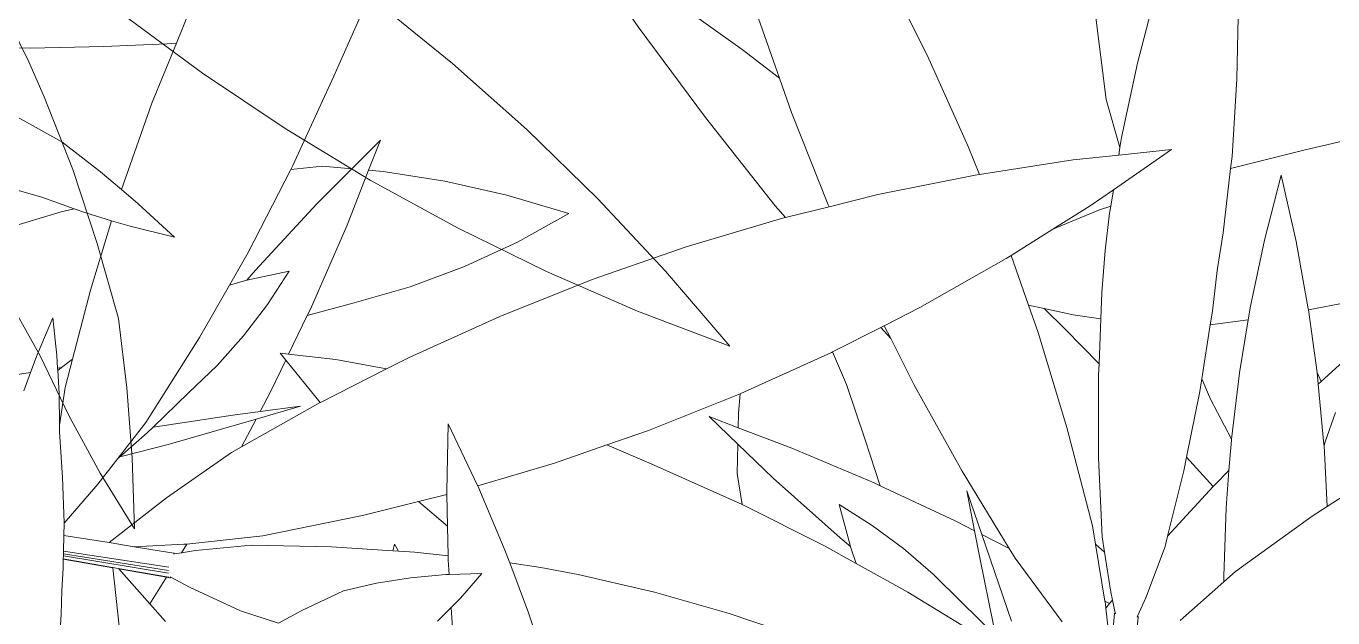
# Model space of a CAD drawing. Header units: millimetres. Extents: x 18 to 174501, y 22 to 24571.
# Drawn here: x 22381.6 to 22641.6, y 14178.1 to 14295.8 of the extents above; entities that cross this region are included whole.
import ezdxf

# ---------------------------------------------------------------- set-up
doc = ezdxf.new("R2010")
doc.units = ezdxf.units.MM
doc.header["$MEASUREMENT"] = 0
doc.layers.add('Edges', color=7, linetype='Continuous', lineweight=18)

# ---------------------------------------------------------------- blocks, each defined once
blk = doc.blocks.new('BAMBOOPLAN')
at = {"layer": 'Edges'}
for p, q in [((4.0627, 8.5686), (4.1301, 8.3587)), ((3.8361, 8.4592), (3.848, 8.3089)), ((3.687, 8.407), (3.7978, 8.1818)), ((4.3796, 8.2313), (4.6023, 8.3717)), ((3.0743, 8.3315), (3.2767, 8.134)), ((4.1301, 8.3587), (4.1889, 8.1461)), ((3.848, 8.3089), (3.8745, 8.0944)), ((4.1965, 8.1118), (4.3796, 8.2313)), ((3.7978, 8.1818), (3.8796, 8.0656)), ((4.1889, 8.1461), (4.1965, 8.1118)), ((4.3383, 8.1408), (4.4402, 7.9763)), ((4.3383, 8.1408), (4.3536, 7.9509)), ((2.2127, 8.1332), (2.4724, 7.943)), ((3.2767, 8.134), (3.4707, 7.9279)), ((4.0194, 8.1084), (3.8833, 8.0445)), ((4.0194, 8.1084), (3.9008, 7.9462)), ((4.1965, 8.1118), (4.236, 7.9328)), ((2.7883, 8.077), (2.8998, 7.9362)), ((3.8745, 8.0944), (3.8796, 8.0656)), ((3.8796, 8.0656), (3.8833, 8.0445)), ((2.4921, 8.0622), (2.7733, 7.9789)), ((3.8833, 8.0445), (3.765, 7.9889)), ((2.7733, 7.9789), (2.8998, 7.9362)), ((3.765, 7.9889), (3.5265, 7.8632)), ((4.4402, 7.9763), (4.5352, 7.8072)), ((2.4724, 7.943), (2.7373, 7.7617)), ((2.8998, 7.9362), (2.9637, 7.8554)), ((3.4707, 7.9279), (3.5265, 7.8632)), ((3.9008, 7.9462), (3.8535, 7.8815)), ((3.9008, 7.9462), (3.909, 7.8996)), ((4.236, 7.9328), (4.2551, 7.8254)), ((4.3536, 7.9509), (4.3774, 7.7609)), ((3.8535, 7.8815), (3.7748, 7.7838)), ((3.7748, 7.7838), (3.8823, 7.8794)), ((3.8823, 7.8794), (3.909, 7.8996)), ((3.909, 7.8996), (3.9126, 7.8796)), ((3.9126, 7.8796), (3.9356, 7.7755)), ((2.9637, 7.8554), (3.1486, 7.6414)), ((3.5158, 7.8576), (3.2723, 7.7148)), ((3.5265, 7.8632), (3.5158, 7.8576)), ((4.5365, 7.8046), (4.6329, 7.8597)), ((4.2551, 7.8254), (4.2798, 7.712)), ((4.5352, 7.8072), (4.5365, 7.8046)), ((4.5365, 7.8046), (4.618, 7.6437)), ((3.7748, 7.7838), (3.6869, 7.6743)), ((3.9356, 7.7755), (3.9656, 7.6592)), ((2.7373, 7.7617), (3.0068, 7.5898)), ((4.3774, 7.7609), (4.3841, 7.7214)), ((4.7045, 7.7462), (4.6377, 7.6239)), ((1.7163, 7.7215), (1.7002, 7.5281)), ((3.2723, 7.7148), (3.1527, 7.637)), ((4.2798, 7.712), (4.2867, 7.6727)), ((4.2867, 7.6727), (4.3841, 7.7214)), ((4.3841, 7.7214), (4.4096, 7.5714)), ((3.6769, 7.662), (3.4903, 7.4503)), ((3.6869, 7.6743), (3.6769, 7.662)), ((3.6869, 7.6743), (3.7798, 7.5569)), ((3.9656, 7.6592), (3.987, 7.5879)), ((4.2867, 7.6727), (4.3137, 7.5202)), ((3.1527, 7.637), (3.0451, 7.5672)), ((3.1486, 7.6414), (3.1527, 7.637)), ((4.618, 7.6437), (4.6377, 7.6239)), ((4.618, 7.6437), (4.6229, 7.6339)), ((4.6229, 7.6339), (4.6321, 7.6136)), ((4.6377, 7.6239), (4.6321, 7.6136)), ((3.0068, 7.5898), (3.0451, 7.5672)), ((3.9093, 7.5729), (3.987, 7.5879)), ((3.987, 7.5879), (4.0239, 7.465)), ((4.6321, 7.6136), (4.7032, 7.457)), ((1.2511, 7.5668), (1.246, 7.4712)), ((3.0354, 7.5609), (2.8054, 7.3962)), ((3.0451, 7.5672), (3.0354, 7.5609)), ((3.7798, 7.5569), (3.8249, 7.5625)), ((3.7798, 7.5569), (3.831, 7.4923)), ((3.8249, 7.5625), (3.9093, 7.5729)), ((3.8249, 7.5625), (3.9009, 7.5272)), ((4.4096, 7.5714), (4.4497, 7.385)), ((4.7046, 7.554), (4.7046, 7.4651)), ((1.7002, 7.5281), (1.673, 7.2507)), ((3.9009, 7.5272), (4.0239, 7.465)), ((4.3137, 7.5202), (4.3564, 7.4736)), ((4.3137, 7.5202), (4.32, 7.4842)), ((1.246, 7.4712), (1.2219, 7.4604)), ((1.246, 7.4712), (1.2361, 7.2869)), ((3.831, 7.4923), (3.9965, 7.2638)), ((4.32, 7.4842), (4.3457, 7.2952)), ((4.3564, 7.4736), (4.4497, 7.385)), ((1.2219, 7.4604), (1.0538, 7.3949)), ((3.4903, 7.4503), (3.4111, 7.3684)), ((4.0239, 7.465), (4.0332, 7.4343)), ((4.0332, 7.4343), (4.1096, 7.2121)), ((4.7032, 7.457), (4.7042, 7.4547)), ((4.7046, 7.4651), (4.7042, 7.4547)), ((4.7042, 7.4547), (4.7693, 7.2932)), ((1.0538, 7.3949), (0.8579, 7.3219)), ((1.8847, 7.3993), (1.8346, 7.2965)), ((1.8847, 7.3993), (1.8808, 7.308)), ((2.8054, 7.3962), (2.583, 7.2212)), ((4.85, 7.3973), (4.7693, 7.2932)), ((2.2752, 7.3685), (2.0958, 7.3488)), ((2.4593, 7.3771), (2.2752, 7.3685)), ((2.4593, 7.3771), (2.348, 7.2529)), ((3.4032, 7.3603), (3.2967, 7.25)), ((3.4111, 7.3684), (3.4032, 7.3603)), ((3.4032, 7.3603), (3.4402, 7.34)), ((3.4111, 7.3684), (3.4402, 7.34)), ((4.4497, 7.385), (4.4502, 7.3829)), ((4.4502, 7.3829), (4.472, 7.2991)), ((0.8579, 7.3219), (0.659, 7.2578)), ((2.0958, 7.3488), (1.9214, 7.318)), ((3.4402, 7.34), (3.545, 7.2378)), ((1.2361, 7.2869), (1.234, 7.0268)), ((1.8346, 7.2965), (1.7525, 7.2762)), ((1.8346, 7.2965), (1.773, 7.1699)), ((1.8808, 7.308), (1.8738, 7.14)), ((1.9214, 7.318), (1.8808, 7.308)), ((4.3457, 7.2952), (4.4441, 7.2412)), ((4.3457, 7.2952), (4.351, 7.2558)), ((4.472, 7.2991), (4.4463, 7.2463)), ((4.472, 7.2991), (4.499, 7.1957)), ((4.7693, 7.2932), (4.7384, 7.2533)), ((1.7525, 7.2762), (1.6711, 7.238)), ((1.673, 7.2507), (1.6711, 7.238)), ((2.348, 7.2529), (2.2283, 7.1381)), ((3.2939, 7.2471), (3.0884, 7.0528)), ((3.2967, 7.25), (3.2939, 7.2471)), ((3.2967, 7.25), (3.3642, 7.1749)), ((3.9965, 7.2638), (4.1568, 7.0233)), ((4.351, 7.2558), (4.3681, 7.0657)), ((4.4463, 7.2463), (4.4441, 7.2412)), ((4.7384, 7.2533), (4.5832, 7.0334)), ((1.6711, 7.238), (1.6332, 6.9749)), ((2.583, 7.2212), (2.3688, 7.0364)), ((3.545, 7.2378), (3.7554, 7.0493)), ((4.1096, 7.2121), (4.1923, 7.0028)), ((4.4441, 7.2412), (4.3681, 7.0657)), ((3.3642, 7.1749), (3.4656, 7.0443)), ((4.499, 7.1957), (4.5559, 7.0104)), ((1.773, 7.1699), (1.6694, 6.9346)), ((1.8738, 7.14), (1.8531, 6.8803)), ((2.2283, 7.1381), (2.1006, 7.0332)), ((1.0301, 7.0994), (0.8784, 7.1264)), ((1.1619, 7.0548), (1.0301, 7.0994)), ((4.3681, 7.0657), (4.3709, 7.0351)), ((1.234, 7.0268), (1.1619, 7.0548)), ((1.2924, 7.0041), (1.234, 7.0268)), ((2.1006, 7.0332), (1.9651, 6.9382)), ((2.3688, 7.0364), (2.1632, 6.8421)), ((3.0872, 7.0519), (2.8741, 6.868)), ((3.0884, 7.0528), (3.0872, 7.0519)), ((3.0872, 7.0519), (3.1006, 6.9978)), ((3.4656, 7.0443), (3.5491, 6.9341)), ((3.7554, 7.0493), (3.9538, 6.8851)), ((4.1568, 7.0233), (4.1817, 6.9773)), ((4.3709, 7.0351), (4.3666, 6.88)), ((4.5832, 7.0334), (4.5614, 6.9948)), ((1.4214, 6.9476), (1.2924, 7.0041)), ((3.1006, 6.9978), (3.1132, 6.9585)), ((3.7863, 7.0008), (3.844, 6.9007)), ((3.7863, 7.0008), (3.8671, 6.8974)), ((4.1923, 7.0028), (4.2128, 6.9642)), ((4.5614, 6.9948), (4.48, 6.8501)), ((4.5559, 7.0104), (4.5614, 6.9948)), ((1.6332, 6.9749), (1.6131, 6.87)), ((1.7608, 6.9627), (1.6553, 6.8989)), ((1.7608, 6.9627), (1.7337, 6.8532)), ((3.0244, 6.9613), (3.1275, 6.9138)), ((3.0244, 6.9613), (3.1132, 6.9585)), ((3.1132, 6.9585), (3.2764, 6.9535)), ((3.2764, 6.9535), (3.5294, 6.9362)), ((4.1817, 6.9773), (4.2128, 6.9642)), ((4.1817, 6.9773), (4.2598, 6.8331)), ((4.2128, 6.9642), (4.2671, 6.862)), ((1.0271, 6.9322), (0.8726, 6.9236)), ((1.1246, 6.9311), (1.0271, 6.9322)), ((1.1246, 6.9311), (1.0929, 6.9105)), ((1.1599, 6.9307), (1.1246, 6.9311)), ((1.2366, 6.9337), (1.1599, 6.9307)), ((1.2914, 6.9358), (1.2366, 6.9337)), ((1.2366, 6.9337), (1.2444, 6.7269)), ((1.4214, 6.9476), (1.2914, 6.9358)), ((1.6694, 6.9346), (1.6553, 6.8989)), ((1.9651, 6.9382), (1.8507, 6.8601)), ((3.1275, 6.9138), (3.1529, 6.8342)), ((3.1275, 6.9138), (3.2544, 6.8552)), ((3.5294, 6.9362), (3.5491, 6.9341)), ((3.5491, 6.9341), (3.783, 6.9094)), ((1.0929, 6.9105), (0.8652, 6.7472)), ((1.6518, 6.8968), (1.6131, 6.87)), ((1.6553, 6.8989), (1.6518, 6.8968)), ((1.8531, 6.8803), (1.8507, 6.8601)), ((3.783, 6.9094), (3.844, 6.9007)), ((3.844, 6.9007), (3.8828, 6.8334)), ((3.8671, 6.8974), (3.9538, 6.8851)), ((4.0271, 6.6926), (3.8671, 6.8974)), ((3.9538, 6.8851), (3.9785, 6.8646)), ((4.3666, 6.88), (4.3615, 6.8225)), ((1.6131, 6.87), (1.581, 6.7015)), ((1.7337, 6.8532), (1.6983, 6.7464)), ((1.8507, 6.8601), (1.8365, 6.739)), ((2.1632, 6.8421), (2.1134, 6.7906)), ((2.8741, 6.868), (2.7757, 6.7905)), ((3.2544, 6.8552), (3.4895, 6.7572)), ((3.456, 6.8457), (3.5639, 6.8205)), ((3.456, 6.8457), (3.5251, 6.7439)), ((3.9785, 6.8646), (4.1644, 6.7373)), ((4.2671, 6.862), (4.2791, 6.8423)), ((4.2791, 6.8423), (4.2746, 6.8305)), ((4.2791, 6.8423), (4.2984, 6.8107)), ((3.1529, 6.8342), (3.1954, 6.7556)), ((3.5639, 6.8205), (3.6698, 6.7874)), ((3.8828, 6.8334), (3.9826, 6.6652)), ((4.2598, 6.8331), (4.2746, 6.8305)), ((4.2598, 6.8331), (4.2638, 6.8257)), ((4.2638, 6.8257), (4.2688, 6.8152)), ((4.2746, 6.8305), (4.2688, 6.8152)), ((4.2688, 6.8152), (4.3236, 6.6992)), ((4.2968, 6.8084), (4.2984, 6.8107)), ((4.2968, 6.8084), (4.3236, 6.6992)), ((4.2984, 6.8107), (4.2995, 6.8088)), ((4.3615, 6.8225), (4.3613, 6.8201)), ((4.3637, 6.8212), (4.3615, 6.8225)), ((4.3646, 6.8195), (4.3637, 6.8212)), ((4.3646, 6.8195), (4.397, 6.6795)), ((1.8365, 6.739), (1.9684, 6.7691)), ((2.1134, 6.7906), (1.9669, 6.6389)), ((1.9684, 6.7691), (2.1134, 6.7906)), ((2.7757, 6.7905), (2.6517, 6.693)), ((2.7757, 6.7905), (2.9124, 6.7807)), ((2.9124, 6.7807), (3.1831, 6.7572)), ((3.6698, 6.7874), (3.7733, 6.7463)), ((1.2444, 6.7269), (1.2603, 6.5258)), ((1.6983, 6.7464), (1.6549, 6.6427)), ((1.8128, 6.7336), (1.8365, 6.739)), ((1.8128, 6.7336), (1.8343, 6.7202)), ((3.1831, 6.7572), (3.1954, 6.7556)), ((3.1954, 6.7556), (3.453, 6.7216)), ((3.4895, 6.7572), (3.5251, 6.7439)), ((3.5251, 6.7439), (3.5274, 6.7406)), ((3.5274, 6.7406), (3.556, 6.7033)), ((3.7733, 6.7463), (3.8741, 6.6975)), ((1.581, 6.7015), (1.5159, 6.4235)), ((1.8343, 6.7202), (1.8226, 6.6207)), ((1.8343, 6.7202), (1.9662, 6.6382)), ((2.3297, 6.7003), (2.4659, 6.5618)), ((2.3297, 6.7003), (2.3888, 6.5165)), ((2.6517, 6.693), (2.4669, 6.5607)), ((3.453, 6.7216), (3.556, 6.7033)), ((3.556, 6.7033), (3.7215, 6.6739)), ((3.8741, 6.6975), (3.9996, 6.6372)), ((3.7215, 6.6739), (3.9953, 6.6137)), ((1.1689, 6.6178), (1.1611, 6.5042)), ((1.1689, 6.6178), (1.2148, 6.5205)), ((1.6549, 6.6427), (1.6036, 6.5423)), ((1.9662, 6.6382), (1.7956, 6.4463)), ((1.8226, 6.6207), (1.813, 6.5584)), ((1.9669, 6.6389), (1.9662, 6.6382)), ((1.9166, 6.6106), (1.8093, 6.5348)), ((1.9166, 6.6106), (1.813, 6.5584)), ((1.6036, 6.5423), (1.5401, 6.4173)), ((1.813, 6.5584), (1.7433, 6.5234)), ((2.4659, 6.5618), (2.4669, 6.5607)), ((2.4669, 6.5607), (2.5964, 6.4172)), ((1.1611, 6.5042), (1.1598, 6.4508)), ((1.2148, 6.5205), (1.2285, 6.4872)), ((1.2603, 6.5258), (1.2387, 6.4926)), ((1.2603, 6.5258), (1.267, 6.4423)), ((1.7433, 6.5234), (1.569, 6.4328)), ((1.5967, 6.3849), (1.8093, 6.5348)), ((1.8093, 6.5348), (1.7956, 6.4463)), ((2.3917, 6.5088), (2.3218, 6.4634)), ((2.3888, 6.5165), (2.3917, 6.5088)), ((2.3917, 6.5088), (2.4229, 6.4243)), ((1.2387, 6.4926), (1.2285, 6.4872)), ((1.2285, 6.4872), (1.2311, 6.4809)), ((1.2387, 6.4926), (1.2311, 6.4809)), ((1.2311, 6.4809), (1.256, 6.4203)), ((1.1598, 6.4508), (1.0891, 6.4134)), ((1.1598, 6.4508), (1.1585, 6.3953)), ((1.267, 6.4423), (1.2859, 6.3357)), ((1.569, 6.4328), (1.5401, 6.4173)), ((1.7956, 6.4463), (1.7743, 6.4223)), ((2.3218, 6.4634), (2.1848, 6.3744)), ((2.3218, 6.4634), (2.4229, 6.4243)), ((3.0407, 6.4392), (2.8193, 6.4157)), ((3.2617, 6.4508), (3.0407, 6.4392)), ((3.4709, 6.4525), (3.2617, 6.4508)), ((1.256, 6.4203), (1.2859, 6.3357)), ((1.5159, 6.4235), (1.4742, 6.3002)), ((1.5295, 6.3964), (1.4782, 6.3071)), ((1.5401, 6.4173), (1.5295, 6.3964)), ((1.7743, 6.4223), (1.6411, 6.24)), ((2.4229, 6.4243), (2.4521, 6.3452)), ((2.5964, 6.4172), (2.6244, 6.3833)), ((2.7119, 6.3996), (2.6244, 6.3833)), ((2.8193, 6.4157), (2.7119, 6.3996)), ((1.5967, 6.3849), (1.4782, 6.3071)), ((2.1848, 6.3744), (1.9354, 6.2268)), ((2.6244, 6.3833), (2.721, 6.2668)), ((1.2859, 6.3357), (1.2923, 6.3175)), ((1.2923, 6.3175), (1.3432, 6.1984)), ((2.2967, 6.327), (2.299, 6.3075)), ((2.2967, 6.327), (2.3149, 6.3119)), ((2.3597, 6.3241), (2.3149, 6.3119)), ((2.4521, 6.3452), (2.3597, 6.3241)), ((2.4521, 6.3452), (2.456, 6.3347)), ((2.456, 6.3347), (2.4721, 6.2963)), ((2.5589, 6.3287), (2.4721, 6.2963)), ((2.5589, 6.3287), (2.5249, 6.2425)), ((1.4742, 6.3002), (1.4446, 6.2128)), ((1.4782, 6.3071), (1.4742, 6.3002)), ((2.299, 6.3075), (2.1303, 6.2616)), ((2.3149, 6.3119), (2.299, 6.3075)), ((2.4629, 6.2929), (2.3716, 6.2517)), ((2.4721, 6.2963), (2.4629, 6.2929)), ((2.1303, 6.2616), (1.914, 6.1917)), ((2.3716, 6.2517), (2.2852, 6.2055)), ((2.721, 6.2668), (2.8393, 6.1111)), ((1.4446, 6.2128), (1.3895, 6.0764)), ((1.6411, 6.24), (1.529, 6.0662)), ((1.9354, 6.2268), (1.7386, 6.1345)), ((2.5086, 6.2092), (2.4845, 6.16)), ((2.5249, 6.2425), (2.5086, 6.2092)), ((2.5086, 6.2092), (2.5312, 6.1553)), ((1.3432, 6.1984), (1.3892, 6.0772)), ((1.914, 6.1917), (1.7683, 6.1249)), ((2.2852, 6.2055), (2.2039, 6.1541)), ((1.7386, 6.1345), (1.731, 6.1309)), ((1.7386, 6.1345), (1.7331, 6.1061)), ((2.2039, 6.1541), (2.11, 6.0629)), ((1.731, 6.1309), (1.6001, 6.0785)), ((1.7128, 6.0981), (1.6001, 6.0785)), ((1.7128, 6.0981), (1.7151, 6.0964)), ((1.7151, 6.0964), (1.7132, 6.0954)), ((1.7331, 6.1061), (1.7151, 6.0964)), ((1.7683, 6.1249), (1.7331, 6.1061)), ((1.3892, 6.0772), (1.3895, 6.0764)), ((1.3895, 6.0764), (1.4, 6.0437)), ((1.529, 6.0662), (1.4, 6.0437)), ((1.6001, 6.0785), (1.529, 6.0662)), ((2.11, 6.0629), (2.0588, 6.0072)), ((1.4, 6.0437), (1.4137, 6.0012)), ((1.4137, 6.0012), (1.712, 6.0553)), ((1.416, 5.9939), (1.714, 6.0467)), ((1.418, 5.9878), (1.7164, 6.0391)), ((1.7212, 6.0291), (1.577, 6.0054)), ((1.7147, 6.0261), (1.579, 6.0043)), ((1.7147, 6.0261), (1.6946, 5.9393)), ((1.7234, 6.0275), (1.7147, 6.0261)), ((1.7234, 6.0275), (1.7252, 6.0282)), ((1.7266, 6.0304), (1.7241, 6.0308)), ((1.7252, 6.0282), (1.7266, 6.0304)), ((1.7856, 6.0209), (1.7266, 6.0304)), ((1.9452, 6.0051), (1.7856, 6.0209)), ((1.4137, 6.0012), (1.416, 5.9939)), ((1.416, 5.9939), (1.418, 5.9878)), ((1.418, 5.9878), (1.4206, 5.9797)), ((1.5612, 6.0028), (1.4206, 5.9797)), ((1.5618, 6.0016), (1.4208, 5.979)), ((1.577, 6.0054), (1.5612, 6.0028)), ((1.5618, 6.0016), (1.5612, 6.0028)), ((1.6518, 5.8113), (1.5618, 6.0016)), ((1.579, 6.0043), (1.577, 6.0054)), ((1.6946, 5.9393), (1.579, 6.0043)), ((2.0588, 6.0072), (1.9452, 6.0051)), ((1.4206, 5.9797), (1.4208, 5.979)), ((1.4208, 5.979), (1.4286, 5.955)), ((1.4286, 5.955), (1.4457, 5.8931)), ((1.7536, 5.9062), (1.6946, 5.9393)), ((1.4457, 5.8931), (1.4664, 5.8281)), ((1.4664, 5.8281), (1.5025, 5.6969)), ((6.8465, -6.3483), (6.5807, -6.2515)), ((7.1073, -6.457), (6.8465, -6.3483)), ((7.3626, -6.5772), (7.1073, -6.457)), ((6.1836, -6.6066), (5.9136, -6.5219)), ((7.6118, -6.7087), (7.3626, -6.5772)), ((6.4572, -6.679), (6.1836, -6.6066)), ((5.7055, -6.7372), (5.6193, -6.6509)), ((6.7336, -6.7389), (6.4572, -6.679)), ((7.8541, -6.8511), (7.6118, -6.7087)), ((5.7794, -6.8168), (5.7055, -6.7372)), ((7.0122, -6.7861), (6.7336, -6.7389)), ((7.2923, -6.8207), (7.0122, -6.7861)), ((5.9239, -6.9862), (5.7794, -6.8168)), ((7.5732, -6.8423), (7.2923, -6.8207)), ((7.8541, -6.8511), (7.5732, -6.8423)), ((6.0583, -7.1621), (5.9239, -6.9862)), ((6.1847, -7.3437), (6.0583, -7.1621)), ((6.2716, -7.5223), (6.1847, -7.3437)), ((6.0093, -7.5165), (5.8422, -7.3681)), ((6.1416, -7.6507), (6.0093, -7.5165)), ((6.3511, -7.706), (6.2716, -7.5223)), ((6.2796, -7.7768), (6.1416, -7.6507)), ((6.4229, -7.8943), (6.3511, -7.706)), ((6.4229, -7.8943), (6.2796, -7.7768))]:
    blk.add_line(p, q, dxfattribs=at)

msp = doc.modelspace()

# ---------------------------------------------------------------- block references
at = {"xscale": 69.97983938875464, "yscale": 69.97983938875464, "zscale": 69.97983938875464, "rotation": 340.9588725647666}
for p in [(22158.48, 14864.64), (22158.48, 13826.65)]:
    msp.add_blockref('BAMBOOPLAN', p, dxfattribs=at)

doc.saveas('drawing.dxf')
